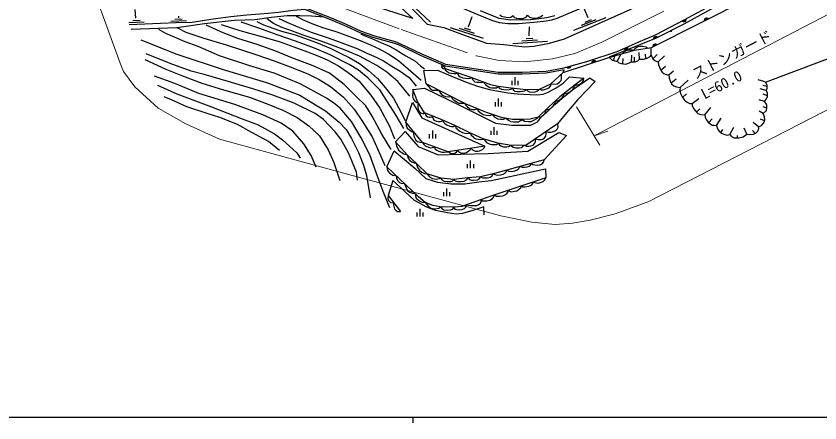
# Model space of a CAD drawing. Units: millimetres at full size, sheet at 1:1000; details may follow other scales. Extents: x 40000 to 680000, y 20000 to 380000.
# Drawn here: x 200212 to 337515, y 204000 to 273588 of the extents above; entities that cross this region are included whole.
import ezdxf
from ezdxf.enums import TextEntityAlignment as Align

# ---------------------------------------------------------------- set-up
doc = ezdxf.new("R2010")
doc.units = ezdxf.units.MM
doc.header["$LTSCALE"] = 1000
doc.linetypes.add('CHAIN', pattern=[18.5, 12, -1.5, 3.5, -1.5])
for name, color, linetype, lineweight in [('M-BGD', 7, 'Continuous', 25), ('M-BMK', 2, 'CHAIN', 13), ('M-STR-HTXT', 7, 'Continuous', 13), ('M-TTL-BAND', 7, 'Continuous', 25)]:
    doc.layers.add(name, color=color, linetype=linetype, lineweight=lineweight)
doc.styles.add('ＭＳ ゴシック', font='')
doc.styles.get('ＭＳ ゴシック').set_extended_font_data('MS Gothic')

msp = doc.modelspace()

# ---------------------------------------------------------------- hatches: boundary and pattern name
at = {"layer": 'M-BGD'}
for points in [[(317685, 272720), (318565, 273175, 0.82183)], [(314754, 273135), (313877, 272674, 0.82183)], [(312241, 271190), (311888, 270998, 0.4608), (312177, 270888, 0.4608)], [(309004, 269590), (309906, 269998, 0.82183)], [(304786, 268374), (303878, 267977, 0.82183)], [(308918, 268274), (309798, 268729, 0.82183)], [(295064, 265096), (294107, 264843, 0.82183)], [(298463, 265526), (299401, 265843, 0.82183)]]:
    msp.add_hatch(color=256, dxfattribs=at).paths.add_polyline_path(points)

# ---------------------------------------------------------------- linework, layer by layer
for p, q in [((266668, 276629), (270975, 272552)), ((220695, 273241), (220526, 274694)), ((297935, 273256), (297331, 274762)), ((228028, 273277), (228018, 273571)), ((277476, 271724), (278106, 273528)), ((295503, 271163), (301018, 273342)), ((219469, 272463), (222117, 272610)), ((220138, 272800), (221415, 272871)), ((226656, 272708), (229305, 272855)), ((227325, 273046), (228602, 273117)), ((296809, 272002), (299301, 272986)), ((297401, 272558), (298488, 272988)), ((274353, 271621), (280005, 269826)), ((275910, 271494), (278464, 270683)), ((276736, 271598), (277850, 271245)), ((287873, 270209), (287892, 271747)), ((285084, 268921), (291004, 269275)), ((286583, 269361), (289258, 269521)), ((287317, 269756), (288483, 269825)), ((305865, 265774), (305853, 266543)), ((307793, 266320), (307725, 267049)), ((308966, 266292), (309702, 266993)), ((303840, 265424), (303881, 266328)), ((310357, 264344), (311115, 265021)), ((284933, 261791), (284933, 262488)), ((285466, 261791), (285466, 263119)), ((286000, 261791), (286000, 262488)), ((312114, 262146), (312970, 262866)), ((328484, 261528), (327760, 261728)), ((314058, 259674), (314737, 260273)), ((328536, 259937), (327837, 260218)), ((282073, 258136), (282073, 258833)), ((282607, 258136), (282607, 259464)), ((283140, 258136), (283140, 258833)), ((316406, 257155), (316985, 257727)), ((328420, 257826), (327849, 258037)), ((318540, 255360), (319100, 256004)), ((328035, 255659), (327382, 255975)), ((281878, 253264), (281878, 254592)), ((320576, 253670), (320958, 254205)), ((270852, 252669), (270852, 253365)), ((271385, 252669), (271385, 253997)), ((271918, 252669), (271918, 253365)), ((281345, 253264), (281345, 253960)), ((282411, 253264), (282411, 253960)), ((323440, 252744), (323456, 253179)), ((326459, 253494), (326021, 254007)), ((277855, 247582), (277855, 248911)), ((277322, 247582), (277322, 248279)), ((278389, 247582), (278389, 248279)), ((273260, 242779), (273260, 243476)), ((273793, 242779), (273793, 244107)), ((274327, 242779), (274327, 243476)), ((269238, 239308), (269238, 240637)), ((268704, 239308), (268704, 240005)), ((269771, 239308), (269771, 240005))]:
    msp.add_line(p, q, dxfattribs=at)
for points in [[(263241, 277533), (267960, 273191), (262142, 275066), (256002, 277339), (252875, 278741), (251737, 279309), (250353, 280499), (248110, 282932), (247251, 284506), (246798, 285913), (246511, 287487), (246583, 288775), (246784, 290268), (247167, 291836), (248085, 293691), (249147, 295247), (250665, 296836), (254033, 300178)], [(265338, 277530), (270431, 272206), (273251, 271619), (276476, 270426), (280590, 268954), (283510, 268700), (287115, 268319), (288646, 268445), (291312, 268927), (293877, 269714), (305122, 274711), (325975, 285009), (329294, 286796), (339490, 292642)], [(347570, 290266), (340760, 286565), (329444, 280459), (318919, 274755), (314289, 272220), (309536, 269820), (301532, 266549)], [(293685, 263954), (301609, 266575), (305835, 267727), (308738, 268183), (341660, 284881), (340760, 286565)], [(328242, 262269), (342308, 267589), (342428, 270777), (344898, 277705)], [(249588, 274726), (247524, 274532), (245033, 274192), (242608, 273971), (239613, 273744), (236870, 273439), (233496, 272982), (230279, 272512), (227574, 272424), (219529, 272111)], [(249588, 274726), (253928, 272995), (256607, 271845), (259014, 270734), (261318, 269896), (264856, 268932), (265778, 268586), (269229, 266898), (273490, 265048), (282555, 263680), (286643, 263701), (290775, 263889), (293851, 264454)], [(249672, 275016), (254042, 273272), (256729, 272119), (259129, 271012), (261409, 270182), (264948, 269218), (265897, 268862), (269355, 267170), (273573, 265339), (282577, 263981), (286635, 264001), (290741, 264188), (293785, 264746), (297698, 265802), (302901, 267550), (306864, 269296), (309524, 270416), (314347, 272918), (319643, 275767)], [(297034, 275045), (292587, 273191), (291681, 272897), (290775, 272728), (289194, 272517), (286045, 272284), (284232, 272284), (282757, 272431), (281450, 272852), (274745, 275637)], [(219843, 271361), (227679, 271657), (232373, 272302), (237474, 272864), (241052, 273021), (243761, 273423), (246518, 273685), (248700, 273702), (250662, 273619), (252803, 273443)], [(269416, 262587), (267186, 264526), (265597, 265847), (263819, 267050), (262291, 267916), (260784, 268618), (259050, 269360), (256739, 270186), (254897, 270914), (252626, 271553), (250789, 272255), (249179, 272936), (248138, 273509)], [(292253, 273623), (290858, 273292), (288161, 272961), (284660, 272913), (282721, 273150), (279537, 274478)], [(282854, 273774), (283136, 273561), (283612, 273442), (284225, 273367), (284745, 273392), (285142, 273693), (285314, 273361), (285715, 273236), (286178, 273160), (286838, 273186), (287379, 273451), (287594, 273716), (287910, 273382), (288460, 273225), (289119, 273225), (289726, 273427), (290194, 273762)], [(264258, 250777), (262711, 253403), (261041, 256495), (259960, 258262), (258168, 259955), (256249, 261879), (253745, 263793), (250945, 265069), (247336, 266468), (244603, 267583), (241411, 268712), (238096, 269743), (235567, 270700), (232694, 272025)], [(235223, 272172), (238440, 271142), (241706, 270209), (245168, 269228), (247648, 268344), (250005, 267461), (251732, 266791), (253328, 266104), (255267, 265098), (256962, 263944), (258779, 262521), (260796, 260086), (262318, 257853), (263988, 254761), (264848, 252601)], [(266468, 254368), (264970, 256871), (263252, 259521), (262343, 260994), (260354, 262957), (258684, 264307), (257088, 265313), (253841, 266965), (251165, 268069), (247923, 269321), (244805, 270401), (241659, 271510), (238687, 272566)], [(241350, 272656), (242496, 272098), (244058, 271490), (245559, 271024), (247858, 270403), (249467, 269787), (251514, 269052), (253859, 268079), (255707, 267185), (257118, 266490), (258853, 265451), (260423, 264279), (261953, 262929), (263265, 261360), (264658, 259547), (265513, 257958), (266655, 255750)], [(267474, 259908), (266521, 261088), (265398, 262379), (263545, 263979), (261832, 265157), (258855, 266701), (256398, 267743), (254326, 268576), (252345, 269296), (249252, 270326), (247411, 271029), (245516, 271697), (244164, 272342), (243588, 272732), (243123, 273104)], [(245085, 273197), (246461, 272537), (248326, 271739), (250604, 270854), (252850, 270084), (254325, 269560), (256757, 268640), (258576, 268001), (260133, 267263), (261707, 266575), (262955, 265929), (264379, 265042), (265824, 264155), (267331, 263062), (268569, 261576)], [(264024, 240815), (262904, 243583), (262006, 246041), (260657, 249879), (259172, 252733), (257482, 255528), (255588, 257857), (254510, 258672), (253258, 259546), (248715, 261976), (244276, 263809), (240167, 265055), (234986, 266784), (231317, 268361), (229116, 269204), (227382, 269896), (225775, 270577), (224584, 271294)], [(227679, 271657), (229202, 270855), (232263, 269822), (236104, 268673), (238710, 267783), (241346, 266981), (244288, 265912), (247001, 264881), (250019, 263697), (252005, 262743), (253916, 261521), (256161, 259742), (257937, 257691), (259254, 255701), (261041, 252912), (262072, 250655), (263177, 248029)], [(221543, 269498), (227674, 267067), (235604, 264470), (243000, 262239), (248708, 260065), (251341, 258433), (253040, 257368), (255405, 255436), (256571, 254171), (257504, 252672), (258709, 250263), (259575, 248066), (260072, 246311), (260693, 242481)], [(259083, 270482), (261091, 269679), (262538, 269071), (264022, 268427), (265143, 267797), (266801, 266803), (268299, 265919), (269306, 265097), (269964, 264559)], [(303722, 267151), (304112, 267545), (304733, 267812), (305105, 267822), (305468, 267803), (305716, 267694), (305879, 268012), (306289, 268299), (306748, 268442), (307292, 268452), (307798, 268318), (308154, 268091)], [(306701, 266243), (307014, 266218), (307427, 266212), (308029, 266390), (308511, 266677), (308706, 266872), (308663, 268171)], [(258530, 245541), (258359, 246889), (256988, 250185), (255682, 252561), (254697, 253802), (252713, 255917), (251283, 256914), (247686, 258704), (244073, 260079), (240648, 261157), (236415, 262423), (232343, 263609), (230101, 264191), (226514, 265456), (222423, 267119)], [(301532, 266549), (301808, 266262), (302024, 266066), (302309, 266056), (302502, 266818)], [(302309, 266056), (302456, 265919), (302702, 265860), (302889, 265889), (303065, 266086), (303524, 267097)], [(302889, 265889), (303154, 265614), (303586, 265447), (304353, 265378), (304972, 265575), (305316, 265752), (305414, 266891)], [(305316, 265752), (305591, 265752), (305944, 265781), (306426, 265948), (306701, 266243), (306622, 267352)], [(308706, 266872), (308784, 266620), (308966, 266292), (309315, 265975), (309633, 265798), (309909, 265787), (310987, 266771)], [(222181, 266183), (225803, 264521), (228663, 263377), (231968, 262127), (235643, 260957), (240108, 259733), (243402, 258481), (245906, 257447), (248201, 256216), (250243, 254801), (252066, 253114), (253509, 250720), (254512, 248570), (255508, 245444)], [(272941, 265286), (272877, 264903), (272970, 264711), (273133, 264612), (273495, 264629), (273510, 264406), (273866, 264093), (274207, 263880), (274534, 263830), (275004, 263752), (275352, 263759), (275650, 263878), (275672, 263574), (275857, 263382), (276070, 263176), (276533, 263020), (276959, 262963), (277414, 262935), (277763, 262977), (278053, 263068), (278168, 262757), (278328, 262547), (278592, 262363), (278904, 262299), (279317, 262256), (279744, 262235), (280043, 262337), (280149, 262085), (280405, 261858), (280824, 261559), (281159, 261389), (281493, 261296), (281884, 261296), (282289, 261318), (282591, 261584), (282702, 261254), (283121, 261112), (283508, 261026), (283963, 260976), (284411, 261011), (284745, 261097), (284996, 261290), (285101, 260962), (285393, 260748), (285855, 260713), (286303, 260692), (286708, 260734), (287113, 260820), (287326, 261007), (287561, 260784), (287934, 260606), (288432, 260570), (288880, 260613), (289178, 260726), (289420, 260890), (289624, 261110), (289904, 260997), (290314, 260956), (290817, 261123), (291263, 261302), (291565, 261715), (291545, 261984), (291989, 261927), (292648, 261983), (293051, 262262), (293319, 262586), (293363, 262921), (293386, 263356), (293381, 263674)], [(272941, 265286), (273495, 264629), (275470, 263939), (277904, 263123), (281237, 261898), (282541, 261590), (284787, 261316), (287326, 261007), (289624, 261110), (291545, 261984), (293685, 263954), (293851, 264454)], [(309909, 265787), (309952, 265271), (310092, 264837), (310357, 264344), (310585, 264013), (310850, 263763), (311166, 263653), (311490, 263550), (311719, 263543), (312528, 264219)], [(251482, 247729), (250598, 249761), (249382, 251737), (247469, 253925), (245496, 255281), (242381, 256668), (237591, 258461), (231454, 260341), (227352, 262036), (223867, 263331)], [(270274, 261993), (270574, 261617), (270982, 261161), (271318, 260927), (271858, 260885), (272447, 260887), (272578, 260579), (272898, 260175), (273180, 260007), (273576, 259815), (274033, 259785), (274502, 259840), (274759, 259425), (275041, 259185), (275461, 258909), (275841, 258710), (276303, 258662), (276800, 258670), (277023, 258326), (277323, 258050), (277731, 257714), (278188, 257612), (278620, 257588), (279037, 257709), (279166, 257366), (279462, 257101), (279984, 256759), (280506, 256627), (281118, 256609), (281613, 256727), (281851, 256357), (282489, 255996), (282975, 255948), (283467, 255960), (283857, 256098), (284307, 255762), (284715, 255534), (285196, 255504), (286044, 255516), (286344, 255702), (286629, 255910), (287040, 255606), (287754, 255528), (288186, 255576), (288649, 255779), (289287, 256133), (289365, 256304), (289836, 256356), (290180, 256601), (290503, 256896), (290677, 257242), (290715, 257590), (290984, 257607), (291177, 257624), (291481, 257783), (291616, 257904), (291826, 258129), (291994, 258287), (292146, 258459), (292292, 258694), (292328, 258922), (292332, 259068), (292774, 259109), (293027, 259242), (293224, 259394), (293468, 259601), (293672, 259821), (293773, 260028), (293779, 260301), (294261, 260391), (294501, 260453), (294811, 260634), (294949, 260738), (295313, 261053), (295459, 261296), (295521, 261504), (295527, 261679), (296027, 261801), (296388, 261876), (296739, 262090), (296905, 262237), (297140, 262542), (297217, 262943)], [(311719, 263543), (311737, 262963), (311908, 262487), (312190, 262019), (312577, 261678), (313008, 261462), (313647, 261344), (315014, 262621)], [(328336, 260880), (328478, 261280), (328489, 261775), (328242, 262269), (327947, 262399), (326981, 262670)], [(224391, 261759), (227691, 260310), (233612, 258060), (238855, 256026), (241545, 254976), (244363, 253444), (245698, 252406), (246910, 251344), (248189, 250170), (248763, 249292)], [(267989, 261032), (267961, 260494), (267952, 259907), (268058, 259436), (268337, 259032), (268655, 258810), (268915, 258758), (268858, 258359), (268833, 258002), (268878, 257564), (269062, 257262), (269334, 257064), (269617, 256935), (269895, 256900), (270098, 256962), (270123, 256712), (270271, 256524), (270465, 256341), (270732, 256316), (270941, 256316), (271169, 256365), (271348, 256478), (271387, 256207), (271500, 255923), (271723, 255750), (272001, 255617), (272351, 255561), (272668, 255561), (272908, 255600), (273114, 255770), (273191, 255456), (273442, 255216), (273781, 254966), (274323, 254758), (274568, 254681), (274918, 254725), (275243, 254852), (275330, 254475), (275680, 254197), (276031, 253897), (276459, 253663), (276837, 253541), (277221, 253519), (277813, 253576), (277961, 253202), (278202, 252961), (278419, 252738), (278770, 252583), (279159, 252516), (279615, 252466), (280174, 252510), (280328, 252232), (280589, 251982), (280996, 251753), (281403, 251636), (281909, 251642), (282282, 251642), (282596, 251816), (282788, 251564), (283021, 251414), (283489, 251242), (283973, 251225), (284331, 251264), (284757, 251438), (285098, 251169), (285582, 251030), (286161, 251036), (286556, 251097), (286712, 251236), (286922, 251492), (287331, 251359), (287771, 251331), (288132, 251398), (288544, 251531), (288828, 251854), (288944, 252210), (288923, 252589), (289373, 252465), (289873, 252476), (290175, 252556), (290487, 252750), (290687, 253062), (290748, 253512), (290765, 253840), (291149, 253740), (291577, 253729), (292034, 253853), (292418, 254014), (292624, 254253), (292780, 254598), (292769, 255015), (292735, 255210)], [(313647, 261344), (313612, 260933), (313717, 260355), (313994, 259763), (314407, 259186), (314864, 258856), (315322, 258661), (315667, 258646), (316815, 259508)], [(328030, 258960), (328395, 259419), (328537, 259832), (328534, 260470), (328336, 260880), (327335, 261127)], [(245196, 250590), (243337, 252127), (240485, 253698), (238015, 255067), (235006, 256211), (232851, 256929), (229383, 258058), (226756, 259248), (225499, 259786)], [(315667, 258646), (315687, 258239), (315970, 257709), (316406, 257155), (316689, 256943), (317172, 256743), (317867, 256708), (318881, 257921)], [(327806, 256931), (328372, 257441), (328431, 257912), (328454, 258383), (328254, 258701), (328030, 258960), (327146, 259278)], [(327002, 254654), (327511, 254846), (327935, 255305), (328088, 255847), (328041, 256353), (327806, 256931), (327110, 257296)], [(266781, 255432), (266826, 254888), (266989, 254433), (267444, 254049), (267736, 253850), (268219, 253693), (268121, 253396), (268132, 253034), (268319, 252696), (268517, 252382), (268786, 252160), (269158, 252045), (269657, 251954), (269849, 251649), (270107, 251384), (270631, 251143), (270992, 251059), (271346, 251101), (271710, 251201), (271809, 250836), (272055, 250650), (272398, 250464), (272957, 250302), (273366, 250296), (274034, 250350), (274218, 250239), (274502, 250109), (274805, 250076), (275178, 250138), (275457, 250297), (275588, 250599), (275833, 250364), (276170, 250172), (276556, 250157), (277140, 250264), (277444, 250456), (277762, 250702), (277877, 250967), (278147, 250692), (278639, 250495), (279073, 250504), (279371, 250543), (279863, 250775), (280167, 251073), (280265, 251350)], [(317867, 256708), (317926, 256248), (318115, 255825), (318433, 255459), (318763, 255153), (319128, 254953), (319423, 254906), (319859, 254894), (320672, 256131)], [(325023, 253370), (325435, 253323), (326095, 253370), (326578, 253535), (326884, 253900), (327073, 254348), (327002, 254654), (326095, 255396)], [(319859, 254894), (320003, 254300), (320321, 253900), (320698, 253558), (321287, 253311), (321723, 253241), (322112, 253335), (322784, 254583)], [(322112, 253335), (322419, 253017), (322855, 252769), (323679, 252734), (324386, 252923), (325023, 253370), (324587, 254442)], [(265014, 252056), (265175, 251397), (265536, 250676), (265962, 250283), (266427, 250002), (267023, 249849), (267142, 249379), (267412, 248930), (267793, 248675), (268199, 248478), (268548, 248456), (268658, 248085), (268789, 247660), (269136, 247234), (269523, 246906), (269975, 246664), (270401, 246616), (270552, 246421), (270849, 246097), (271347, 245815), (271996, 245717), (272468, 245789), (272748, 245872), (272960, 245606), (273353, 245363), (273851, 245265), (274456, 245272), (274823, 245396), (274981, 245643), (275236, 245396), (275649, 245291), (276147, 245285), (276732, 245370), (277132, 245554), (277435, 245910), (277637, 245632), (277984, 245501), (278384, 245495), (279006, 245599), (279388, 245810), (279561, 246101), (279958, 245941), (280417, 245908), (280746, 245928), (281178, 246026), (281513, 246262), (281672, 246615), (281971, 246472), (282445, 246387), (282989, 246413), (283435, 246550), (283828, 246767), (283985, 247009), (284045, 247254), (284398, 247055), (284818, 247029), (285410, 247128), (285790, 247279), (286105, 247521), (286239, 247850), (286629, 247737), (287068, 247724), (287521, 247809), (287842, 247888), (288098, 248084), (288197, 248382), (288478, 248202), (288847, 248125), (289286, 248112), (289732, 248164), (290053, 248315), (290308, 248590), (290397, 248980)], [(263553, 247811), (263673, 247177), (264001, 246693), (264539, 246391), (264890, 246311), (265190, 246251), (265176, 245890), (265370, 245453), (265723, 245141), (266086, 244964), (266509, 244994), (266650, 244619), (266862, 244213), (267061, 243764), (267412, 243487), (267905, 243277), (268355, 243235), (268439, 242859), (268576, 242418), (268893, 242168), (269183, 241939), (269568, 241763), (270098, 241707), (270386, 241345), (270684, 240999), (271075, 240756), (271332, 240662), (271798, 240621), (272406, 240716), (272751, 240943), (272906, 240682), (273250, 240432), (273913, 240378), (274393, 240432), (274811, 240547), (274927, 240899), (275142, 240581), (275514, 240479), (275968, 240459), (276366, 240519), (276785, 240702), (277041, 240904), (277129, 241301), (277764, 241215), (278291, 241174), (278892, 241215), (279269, 241372), (279524, 241615), (279638, 241872), (279672, 242200), (279827, 242005), (280173, 241967), (280618, 241962), (281133, 242092), (281582, 242400), (281885, 242741), (281904, 242987), (282291, 242779), (282763, 242768), (283371, 242829), (283723, 242997), (284026, 243251), (284280, 243554), (284312, 243789), (284513, 243630), (284854, 243549), (285326, 243626), (285760, 243718), (286041, 243912), (286420, 244199), (286521, 244525), (286777, 244399), (287151, 244356), (287786, 244470), (288266, 244646), (288503, 244931), (288607, 245220), (288837, 245107), (289129, 245041), (289524, 245035), (289907, 245168), (290241, 245314), (290484, 245520), (290720, 245924)], [(280190, 239605), (280134, 240953), (278224, 240335), (276454, 239844), (275359, 239718), (273926, 239914), (271847, 240321), (270386, 240925), (268251, 242048), (266594, 243564), (264585, 245445), (263785, 242890), (265878, 240153)], [(263785, 242890), (263718, 242386), (263851, 242027), (264188, 241725), (264455, 241650), (264705, 241686), (264687, 241290), (264855, 240644), (265070, 240378), (265360, 240186), (265633, 240140), (265878, 240153)]]:
    msp.add_lwpolyline(points, dxfattribs=at)
for points in [[(294760, 263177), (297217, 262943), (295173, 261414), (293118, 259773), (291225, 258075), (289365, 256304), (288008, 255954), (286629, 255910), (284988, 255888), (283106, 256238), (280567, 257069), (277066, 258535), (270274, 261993), (269836, 264268), (272222, 264334), (274848, 263218), (277277, 262212), (279006, 261600), (281085, 261053), (282639, 260725), (284192, 260462), (285834, 260265), (288048, 260170), (289272, 260128), (290243, 260254), (291115, 260578), (292442, 261298), (293653, 262102)], [(298240, 263024), (299132, 262387), (296136, 259345), (294495, 257386), (292678, 255141), (287322, 251502), (284757, 251438), (282478, 251836), (279971, 252569), (277581, 253684), (275063, 254942), (272448, 256053), (269975, 257009), (268783, 258976), (267989, 261032), (269993, 261267), (276040, 258272), (282105, 255277), (284910, 254932), (288160, 254932), (289297, 255509), (289929, 256321), (290890, 257155), (292226, 258472), (293817, 259847), (295477, 261128)], [(267948, 258828), (269511, 256182), (280265, 251350), (274034, 250350), (269657, 251954), (266781, 255432)], [(292933, 253660), (294201, 253149), (290397, 248980), (281908, 246673), (279561, 246101), (277328, 245901), (274981, 245643), (272748, 245872), (270401, 246616), (268684, 248332), (267023, 249849), (265014, 252056), (266645, 253830), (268878, 251284), (272313, 249853), (276120, 249996), (280843, 250082), (287627, 250483)], [(264767, 250514), (268301, 247600), (270186, 245834), (272218, 245157), (274515, 244892), (276841, 244921), (279256, 245245), (281377, 245481), (290632, 247484), (290720, 245924), (281796, 242951), (277453, 241415), (276346, 241026), (275220, 240893), (272628, 240945), (271380, 241188), (270098, 241707), (268938, 242679), (263553, 247811)]]:
    msp.add_lwpolyline(points, close=True, dxfattribs=at)
at = {"layer": 'M-BMK'}
msp.add_lwpolyline([(263481, 327627), (258752, 314312), (255463, 307631), (251808, 301614), (248635, 297623), (245053, 293459), (243682, 291731), (242800, 289688), (242364, 287615), (242413, 285334), (242929, 283012), (243890, 281179), (245305, 279529), (246784, 278360), (248687, 277548), (254401, 275605), (265996, 271294), (278876, 266761), (282710, 266009), (287095, 265751), (291839, 266248), (295652, 267166), (300137, 269037), (345865, 292133)], dxfattribs=at)
at = {"layer": 'M-STR-HTXT'}
for p, q in [((352848, 281160), (298971, 253081)), ((295915, 258072), (299933, 251510)), ((298971, 253081), (301285, 253902))]:
    msp.add_line(p, q, dxfattribs=at)
msp.add_lwpolyline([(350990, 263846), (308270, 241867), (302528, 239783), (298274, 238688), (295254, 238160), (292296, 237965), (288322, 238329), (283009, 239414), (252821, 247648), (234933, 252527), (229214, 255142), (224486, 257863), (220496, 261458), (218586, 264105), (217999, 265548), (211542, 283269)], dxfattribs=at)
at = {"layer": 'M-TTL-BAND'}
for p, q in [((40000, 205000), (579000, 205000)), ((268000, 205000), (268000, 204000))]:
    msp.add_line(p, q, dxfattribs=at)

# ---------------------------------------------------------------- texts
at = {"layer": 'M-STR-HTXT', "style": 'ＭＳ ゴシック'}
for s, p in [('ストンガード', (316524, 262229)), ('L=60.0', (318054, 258816))]:
    msp.add_text(s, height=1833, rotation=27.527, dxfattribs=at).set_placement(p, align=Align.BOTTOM_LEFT)

doc.saveas('drawing.dxf')
